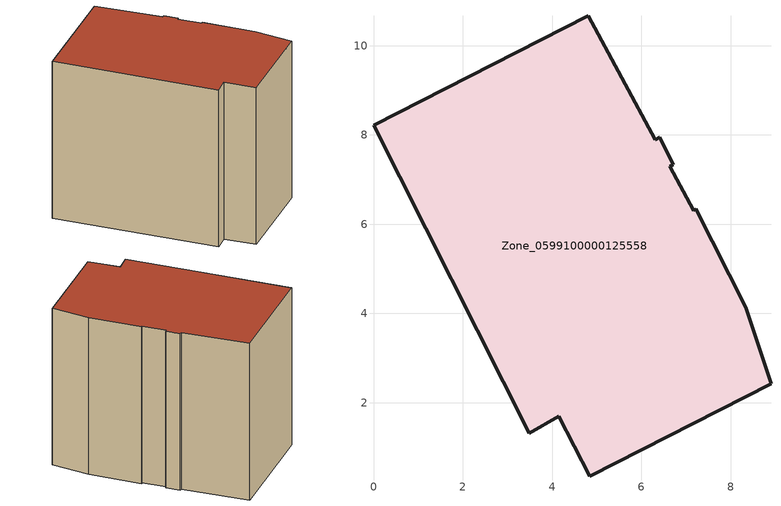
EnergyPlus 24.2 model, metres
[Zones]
Zone_0599100000125558
 floor ground (C_G): 4.15,1.69 3.48,1.31 0,8.22 4.81,10.67 6.32,7.9 6.41,7.95 6.72,7.34 6.64,7.3 7.18,6.31 7.22,6.35 8.35,4.14 8.91,2.42 4.84,0.35 z0
 wall outside (C_F): 4.81,10.67 0,8.22 3.48,1.31 4.15,1.69 4.84,0.35 8.91,2.42 8.35,4.14 7.22,6.35 7.18,6.31 6.64,7.3 6.72,7.34 6.41,7.95 6.32,7.9 4.81,10.67 z0:7.8
 roof outside (C_R): 6.64,7.3 6.72,7.34 6.41,7.95 6.32,7.9 4.81,10.67 0,8.22 3.48,1.31 4.15,1.69 4.84,0.35 8.91,2.42 8.35,4.14 7.22,6.35 7.18,6.31 z7.8
[BUILDING]
Pand.0599100000125558: North Axis=0; Terrain=City; Loads Convergence Tolerance Value=0.04; Temperature Convergence Tolerance Value=0.4; Solar Distribution=FullExterior; Maximum Number of Warmup Days=25; Minimum Number of Warmup Days=1
[Site:Location]
Rotterdam.The.Hague.AP_ZH_NLD Design_Conditions: Latitude=51.96; Longitude=4.45; Time Zone=1; Elevation=-4.5
[SITE:GROUNDTEMPERATURE:BUILDINGSURFACE]
18, 18, 18, 18, 18, 18, 18, 18, 18, 18, 18, 18
[MATERIAL] Thermal Absorptance=0.9; Solar Absorptance=0.7; Visible Absorptance=0.7
Name | Roughness | Thickness | Conductivity | Density | Specific Heat
G.TC.1946 | MediumSmooth | 0.15 | 1 | 540 | 1210
F.TC.1946 | Rough | 0.3 | 0.857143 | 1920 | 840
R.TC.1946 | MediumRough | 0.2 | 0.909091 | 1500 | 1000
[CONSTRUCTION]
C_G: G.TC.1946
C_F: F.TC.1946
C_R: R.TC.1946
[ZONE]
Zone_0599100000125558: Type=1; Multiplier=1; Ceiling Height=Autocalculate; Volume=Autocalculate; Floor Area=autocalculate; Part of Total Floor Area=Yes
[ZONEINFILTRATION:DESIGNFLOWRATE]
Infil_Zone_0599100000125558: Zone or ZoneList or Space or SpaceList=Zone_0599100000125558; Schedule=AlwaysOn; Design Flow Rate Calculation Method=Flow/Area; Flow Rate per Floor Area=0.003; Constant Term Coefficient=1; Temperature Term Coefficient=0; Velocity Term Coefficient=0; Velocity Squared Term Coefficient=0
[HVACTEMPLATE:ZONE:IDEALLOADSAIRSYSTEM]
Zone_0599100000125558: Maximum Heating Supply Air Temperature=50; Minimum Cooling Supply Air Temperature=13; Maximum Heating Supply Air Humidity Ratio=0.0156; Minimum Cooling Supply Air Humidity Ratio=0.0077; Heating Limit=NoLimit; Cooling Limit=NoLimit; Dehumidification Control Type=ConstantSensibleHeatRatio; Cooling Sensible Heat Ratio=0.7; Dehumidification Setpoint=60; Humidification Control Type=None; Humidification Setpoint=30; Outdoor Air Method=None; Outdoor Air Flow Rate per Person=0.00944; Outdoor Air Flow Rate per Zone Floor Area=0; Outdoor Air Flow Rate per Zone=0; Demand Controlled Ventilation Type=None; Outdoor Air Economizer Type=NoEconomizer; Heat Recovery Type=None; Sensible Heat Recovery Effectiveness=0.7; Latent Heat Recovery Effectiveness=0.65
[ZONECONTROL:THERMOSTAT]
ThermostatControl_Zone_0599100000125558: Zone or ZoneList=Zone_0599100000125558; Control Type Schedule=DualSetpointControlType; Control 1=Thermostat_Zone_0599100000125558; Temperature Difference Between Cutout And Setpoint=0
[THERMOSTATSETPOINT:DUALSETPOINT]
Thermostat_Zone_0599100000125558: Heating Setpoint Temperature Schedule=HeatingSetpoint_Zone_0599100000125558; Cooling Setpoint Temperature Schedule=CoolingSetpoint_Zone_0599100000125558
[SCHEDULE:COMPACT]
HeatingSetpoint_Zone_0599100000125558: Through: 12/31, For: AllDays, Until: 24:00, 21
CoolingSetpoint_Zone_0599100000125558: Through: 12/31, For: AllDays, Until: 24:00, 24
DualSetpointControlType: Through: 12/31, For: AllDays, Until: 24:00, 4
AlwaysOn: Through: 12/31, For: AllDays, Until: 24:00, 1
